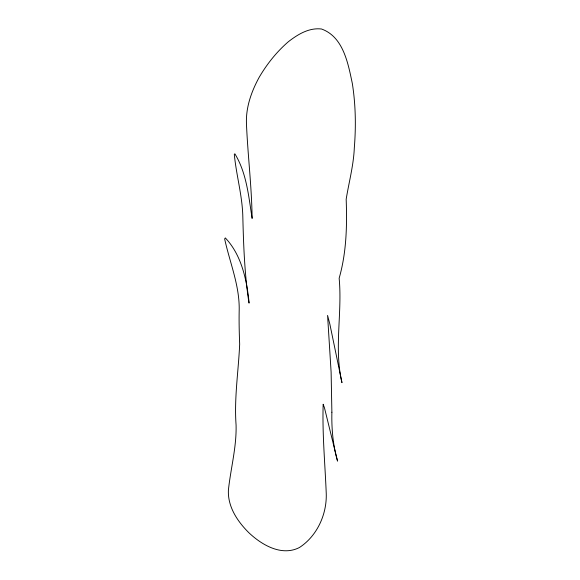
<?xml version="1.0" encoding="UTF-8"?>
<svg xmlns="http://www.w3.org/2000/svg" width="580" height="580" viewBox="0 0 580 580"><rect width="100%" height="100%" fill="white"/><g stroke="black" fill="none" stroke-linecap="round" stroke-linejoin="round"><path stroke-width="0.87" d="M331.883 412.221C331.492 428.678 332.978 445.251 337.546 461.107L324.466 407.827L323.169 404.253C322.219 434.007 325.061 463.855 326.25 493.609C326.931 514.395 317.05 536.079 299.425 547.52C281.655 556.662 261.739 544.946 248.776 532.643C237.466 521.405 227.577 506.652 228.411 490.049C230.717 468.343 236.662 446.999 236.075 424.98C234.102 398.112 238.489 371.062 239.67 344.165C239.221 332.724 238.938 321.276 239.199 309.807C239.576 285.302 229.752 262.435 224.656 238.924L225.315 237.923C241.548 254.975 246.819 280.01 249.117 302.905L249.001 303.166C244.615 274.637 243.535 245.753 242.831 216.942C242.396 195.801 236.299 175.319 234.305 154.396L234.842 153.772C246.652 172.978 248.675 196.511 252.119 218.421C251.749 186.716 247.747 155.085 246.442 123.388C245.847 107.104 251.495 91.364 259.216 77.249C267.032 63.916 276.747 51.736 288.477 41.63C297.946 34.314 309.038 27.535 321.508 29C343.345 36.823 348.065 63.343 352.306 83.368C355.685 104.668 356.055 126.36 354.315 147.842C353.597 165.285 348.942 182.142 346.173 199.259C347.137 225.772 346.514 252.605 339.148 278.24C342.439 313.019 333.812 348.333 341.968 382.67L329.839 324.039L327.57 315.433L331.115 372.208L331.883 412.221"/></g></svg>
